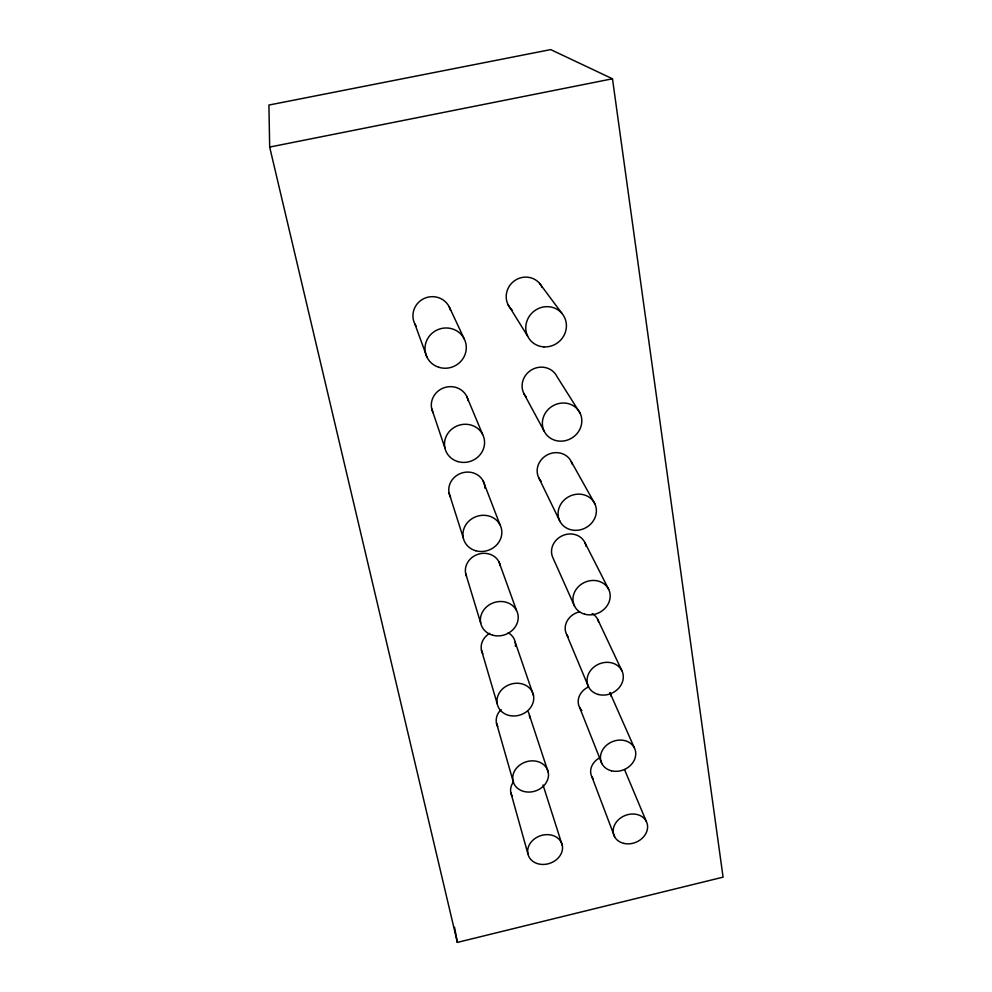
<?xml version="1.0" encoding="UTF-8"?>
<svg xmlns="http://www.w3.org/2000/svg" width="992" height="992" viewBox="0 0 992 992"><rect width="100%" height="100%" fill="white"/><g stroke="black" fill="none" stroke-linecap="round" stroke-linejoin="round"><path stroke-width="1.49" d="M457.362 942.4L723.081 877.151L612.486 78.79L550.696 49.6L268.919 105.053L269.675 147.064L457.362 942.4L454.547 927.297M269.675 147.064L612.486 78.79M539.598 283.39L561.881 313.348M580.146 413.267A20.113 18.687 -31.4 0 0 546.17 411.841A20.113 18.687 -31.4 0 0 559.959 441.155A20.113 18.687 -31.4 0 0 580.146 413.267L557.132 376.811A18.637 17.546 -32.5 0 0 530.72 370.388A18.637 17.546 -32.5 0 0 526.318 397.16M507.966 304.494L527.62 336.102M571.318 461.702L594.803 503.7A19.542 17.707 -27.4 0 1 575.075 530.348A19.542 17.707 -27.4 0 1 561.807 502.696A19.542 17.707 -27.4 0 1 594.803 503.7M523.764 393.365L544.124 431.098M584.809 542.438L608.679 589.36M538.768 477.784L559.736 520.974M597.655 619.318L621.848 670.642M449.277 306.962L464.268 338.966M574.529 606.124L553.052 558.074A17.695 15.897 -25.3 0 1 563.952 535.06A17.695 15.897 -25.3 0 1 586.074 546.394M634.359 747.856L609.906 692.614A16.864 14.446 -22.7 0 1 611.072 696.198M624.526 769.569L646.263 821.314M566.643 634.533L588.566 686.923M466.686 396.279L482.645 434.484M579.601 707.42L601.896 763.679M483.216 481.108L500.018 524.818M591.976 776.996L614.581 836.69M414.916 324.086L427.106 357.467M498.939 561.757L516.485 610.365M515.232 642.283L533.498 695.479A18.637 16.095 -18.7 0 1 508.921 715.406A18.637 16.095 -18.7 0 1 503.651 687.952A18.637 16.095 -18.7 0 1 533.498 695.479M431.656 408.543L444.85 447.739M529.455 715.294L548.266 772.346A18.178 15.302 -18.6 0 1 524.272 791.566A18.178 15.302 -18.6 0 1 519.25 765.477A18.178 15.302 -18.6 0 1 548.266 772.346M543.021 784.957L562.315 845.457A17.732 14.558 -18.5 0 1 538.867 864.007A17.732 14.558 -18.5 0 1 534.093 839.17A17.732 14.558 -18.5 0 1 562.315 845.457M449.078 493.098L463.264 537.763M465.657 573.5L480.698 623.038M481.43 650.045L497.252 703.911M496.459 723.007L512.963 780.729M510.806 792.62L527.905 853.777M466.476 576.178A17.794 16.046 -18.6 0 1 478.318 554.181A17.794 16.046 -18.6 0 1 500.315 565.7M508.202 632.772A17.372 15.277 -18.4 0 1 515.418 646.3M482.806 653.79A17.372 15.277 -18.4 0 1 489.701 633.33M568.081 636.752A17.273 15.14 -23.8 0 1 579.539 611.828M592.187 613.552A17.273 15.14 -23.8 0 1 598.598 621.798M528.166 711.71A16.963 14.57 -18.3 0 1 529.691 717.836M497.786 726.566A16.963 14.57 -18.3 0 1 501.109 709.59M581.845 710.483A16.864 14.446 -22.7 0 1 588.095 687.109M512.083 796.018A16.579 13.9 -18.3 0 1 513.546 781.808M593.328 779.005A16.492 13.801 -22 0 1 600.334 757.491M541.235 481.38A18.154 16.69 -27.8 0 1 546.989 455.03A18.154 16.69 -27.8 0 1 572.334 464.442M450.566 497.24A18.24 16.864 -19 0 1 462.756 472.725A18.24 16.864 -19 0 1 484.952 488.2M433.206 412.908A18.699 17.744 -19.8 0 1 444.056 387.748A18.699 17.744 -19.8 0 1 468.187 400.669M512.294 310.223A19.195 18.426 -42.6 0 1 513.992 281.133A19.195 18.426 -42.6 0 1 542.202 287.444M416.169 326.194A19.195 18.712 -22.4 0 1 424.204 298.456A19.195 18.712 -22.4 0 1 450.566 310.397M543.976 346.89A20.733 19.716 -39.6 0 0 564.659 317.688A20.733 19.716 -39.6 0 0 529.641 315.778A20.733 19.716 -39.6 0 0 543.976 346.89M438.762 367.263A20.758 20.026 -22.5 0 0 465.942 343.914A20.758 20.026 -22.5 0 0 432.202 333.151A20.758 20.026 -22.5 0 0 438.762 367.263M457.758 461.553A20.187 18.922 -20.2 0 0 484.245 439.158A20.187 18.922 -20.2 0 0 451.571 429.313A20.187 18.922 -20.2 0 0 457.758 461.553M475.738 550.746A19.642 17.906 -19.3 0 0 501.555 529.232A19.642 17.906 -19.3 0 0 469.873 520.23A19.642 17.906 -19.3 0 0 475.738 550.746M584.685 614.197A19.022 16.802 -25.1 0 0 610.006 593.551A19.022 16.802 -25.1 0 0 579.998 585.243A19.022 16.802 -25.1 0 0 584.685 614.197M492.764 635.24A19.133 16.963 -18.9 0 0 517.948 614.544A19.133 16.963 -18.9 0 0 487.208 606.323A19.133 16.963 -18.9 0 0 492.764 635.24M598.424 694.499A18.526 15.946 -23.7 0 0 623.125 674.61A18.526 15.946 -23.7 0 0 593.972 667.008A18.526 15.946 -23.7 0 0 598.424 694.499M611.469 770.809A18.067 15.165 -22.7 0 0 635.587 751.626A18.067 15.165 -22.7 0 0 607.228 744.67A18.067 15.165 -22.7 0 0 611.469 770.809M623.881 843.411A17.633 14.434 -22.1 0 0 647.454 824.898A17.633 14.434 -22.1 0 0 619.851 818.524A17.633 14.434 -22.1 0 0 623.881 843.411"/></g></svg>
